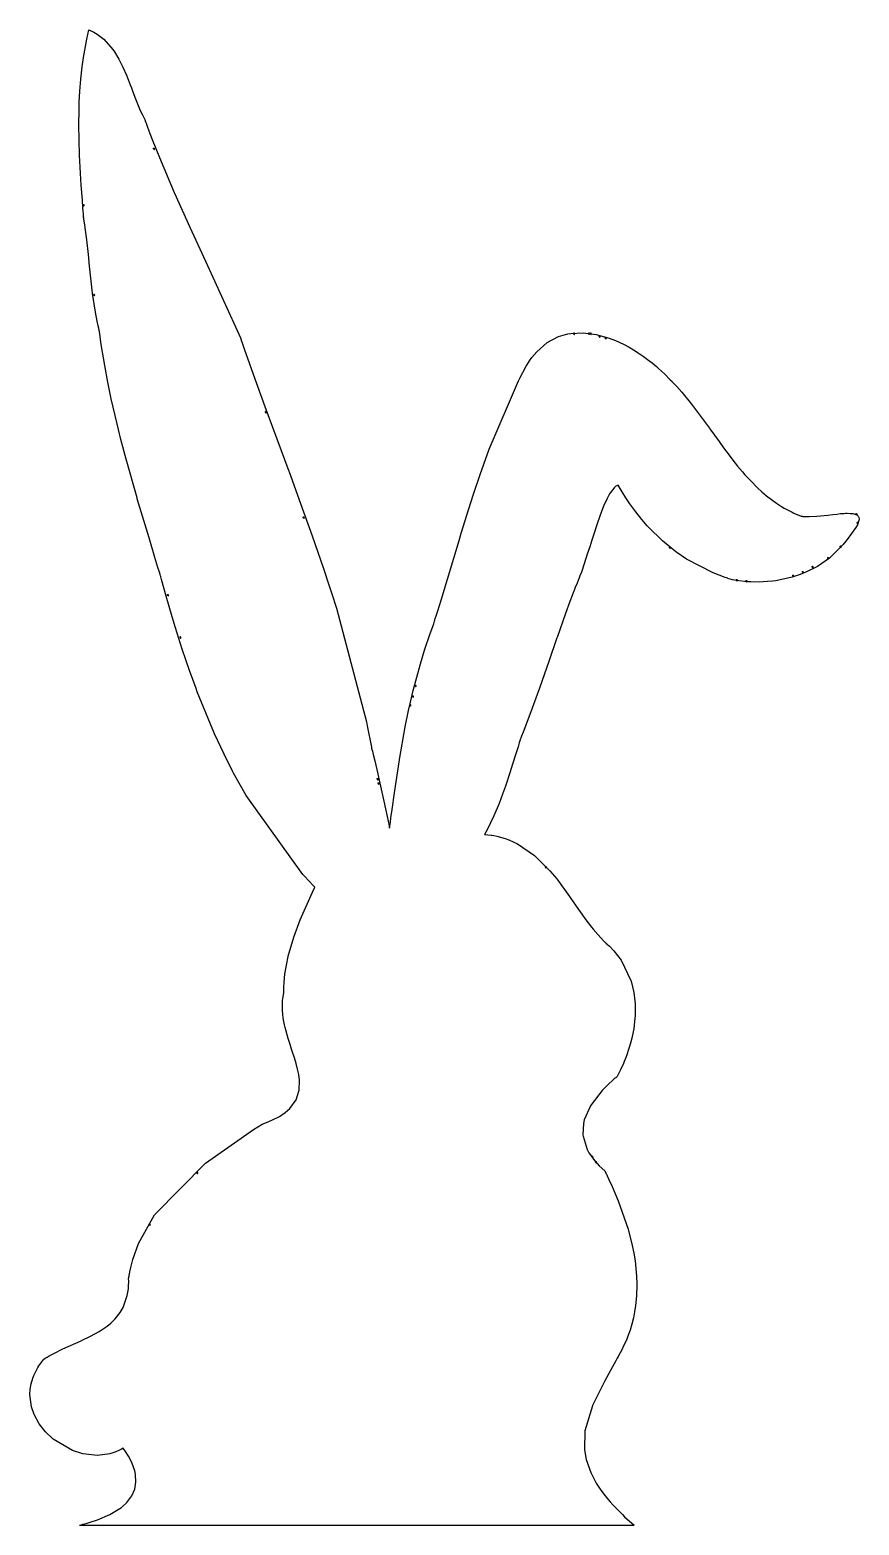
# Model space of a CAD drawing. Extents: x 1 to 90, y 0 to 162.
import ezdxf

# ---------------------------------------------------------------- set-up
doc = ezdxf.new("R2010")
doc.units = 0
doc.linetypes.add('VOLLINIE', pattern=[0])
doc.layers.add('DXF_BUNNY1_MODEL_DXF_HASE1', color=7, linetype='CONTINUOUS')
doc.layers.add('DXF_BUNNY1_MODEL_LAYER1', color=7, linetype='CONTINUOUS')

msp = doc.modelspace()

# ---------------------------------------------------------------- linework, layer by layer
at = {"layer": 'DXF_BUNNY1_MODEL_DXF_HASE1', "color": 178, "linetype": 'VOLLINIE', "ltscale": 25.4}
for p in [(14, 148.92), (6.38, 142.83), (6.43, 141.49), (7.52, 133.11), (59.43, 128.92), (61.05, 128.92), (61.24, 128.92), (62.2, 128.63), (62.86, 128.44), (26.1, 120.44), (30.19, 109.01), (90.01, 109.39), (90.1, 108.44), (69.82, 105.77), (88.29, 105.87), (85.25, 103.68), (86.96, 104.63), (77.06, 102.25), (78.1, 102.16), (83.15, 102.73), (84.2, 103.11), (15.52, 100.63), (16.86, 96.06), (42.29, 90.82), (42, 89.68), (41.72, 88.73), (38.19, 80.72), (38.29, 80.25), (56.39, 71.2), (61.43, 39.86), (61.82, 39.29), (18.67, 38.15), (13.52, 32.53)]:
    msp.add_point(p, dxfattribs=at)
at = {"layer": 'DXF_BUNNY1_MODEL_LAYER1', "color": 178, "linetype": 'VOLLINIE', "ltscale": 25.4}
msp.add_line((6, 0), (66, 0), dxfattribs=at)
for points in [[(6.43, 141.49, 0), (6.41, 141.71, 0), (6.41, 141.72, 0), (6.41, 141.75, 0), (6.41, 141.8, 0), (6.4, 141.9, 0), (6.38, 142.1, 0), (6.35, 142.5, 0), (6.29, 143.32, 0), (6.17, 144.94, 0), (5.98, 148.21, 0), (5.98, 148.23, 0), (5.93, 149.84, 0), (5.91, 151.47, 0), (5.93, 153.1, 0), (5.95, 153.92, 0), (6.02, 155.12, 0), (6.12, 156.42, 0), (6.27, 157.76, 0), (6.41, 158.77, 0), (6.77, 160.76, 0), (7, 161.75, 0)], [(7, 161.75, 0), (7.13, 161.7, 0), (7.16, 161.69, 0), (7.21, 161.67, 0), (7.32, 161.62, 0), (7.52, 161.52, 0), (7.91, 161.3, 0), (8.61, 160.76, 0), (9.6, 159.64, 0), (9.77, 159.39, 0), (10.25, 158.59, 0), (10.67, 157.73, 0), (11.06, 156.84, 0), (11.25, 156.38, 0), (11.47, 155.8, 0), (11.6, 155.47, 0), (11.76, 155.05, 0), (12.04, 154.31, 0), (12.33, 153.58, 0), (12.49, 153.22, 0), (12.56, 153.05, 0), (12.79, 152.56, 0), (13.04, 152.05, 0)], [(13.04, 152.05, 0), (13.14, 151.79, 0), (13.14, 151.78, 0), (13.15, 151.75, 0), (13.18, 151.69, 0), (13.22, 151.57, 0), (13.31, 151.33, 0), (13.49, 150.84, 0), (13.86, 149.88, 0), (14.63, 147.96, 0), (16.23, 144.16, 0), (16.26, 144.09, 0), (17.91, 140.4, 0), (18.77, 138.52, 0), (19.82, 136.25, 0), (22.87, 129.62, 0), (23.4, 128.44, 0)], [(14, 148.92, 0), (14.01, 148.91, 0), (14.01, 148.9, 0), (14.01, 148.88, 0), (14.03, 148.86, 0), (14.05, 148.82, 0), (14.07, 148.81, 0), (14.08, 148.81, 0), (14.1, 148.85, 0), (14.1, 148.91, 0), (14.08, 148.94, 0), (14.06, 148.95, 0), (14.02, 148.94, 0), (14, 148.92, 0)], [(6.38, 142.83, 0), (6.39, 142.81, 0), (6.39, 142.8, 0), (6.39, 142.79, 0), (6.41, 142.76, 0), (6.43, 142.73, 0), (6.45, 142.71, 0), (6.46, 142.72, 0), (6.48, 142.75, 0), (6.48, 142.82, 0), (6.46, 142.84, 0), (6.44, 142.85, 0), (6.4, 142.84, 0), (6.38, 142.83, 0)], [(8.15, 129.11, 0), (8.11, 129.25, 0), (8.11, 129.27, 0), (8.1, 129.3, 0), (8.09, 129.36, 0), (8.06, 129.48, 0), (8, 129.73, 0), (7.89, 130.23, 0), (7.7, 131.22, 0), (7.4, 133.22, 0), (7.39, 133.27, 0), (7.16, 135.21, 0), (7.06, 136.21, 0), (6.94, 137.46, 0), (6.77, 139.06, 0), (6.53, 140.89, 0), (6.43, 141.49, 0)], [(7.52, 133.11, 0), (7.53, 133.09, 0), (7.53, 133.09, 0), (7.54, 133.07, 0), (7.55, 133.04, 0), (7.57, 133.01, 0), (7.6, 133, 0), (7.61, 133, 0), (7.63, 133.04, 0), (7.62, 133.1, 0), (7.61, 133.13, 0), (7.58, 133.14, 0), (7.55, 133.13, 0), (7.52, 133.11, 0)], [(14.87, 102.29, 0), (14.78, 102.57, 0), (14.78, 102.59, 0), (14.77, 102.62, 0), (14.75, 102.69, 0), (14.71, 102.82, 0), (14.63, 103.08, 0), (14.47, 103.61, 0), (14.15, 104.67, 0), (13.51, 106.8, 0), (12.24, 111.04, 0), (12.22, 111.13, 0), (11.03, 115.3, 0), (10.47, 117.44, 0), (10.2, 118.51, 0), (9.83, 120.03, 0), (9.42, 121.83, 0), (9.05, 123.64, 0), (8.71, 125.45, 0), (8.34, 127.73, 0), (8.15, 129.11, 0)], [(23.4, 128.44, 0), (23.56, 127.98, 0), (23.57, 127.95, 0), (23.59, 127.9, 0), (23.63, 127.79, 0), (23.7, 127.57, 0), (23.85, 127.13, 0), (24.16, 126.25, 0), (24.78, 124.51, 0), (26.05, 121.01, 0), (28.63, 114.03, 0), (28.67, 113.93, 0), (29.91, 110.53, 0), (31.16, 107.02, 0), (32.38, 103.49, 0), (32.96, 101.72, 0), (33.25, 100.84, 0), (33.77, 99.19, 0), (37.02, 86.9, 0), (37.11, 86.45, 0), (37.56, 84.15, 0)], [(54.31, 125.37, 0), (54.44, 125.58, 0), (54.45, 125.59, 0), (54.46, 125.62, 0), (54.49, 125.67, 0), (54.55, 125.76, 0), (54.67, 125.95, 0), (54.92, 126.3, 0), (55.45, 126.93, 0), (56.59, 127.92, 0), (57.82, 128.57, 0), (58.83, 128.86, 0), (59.13, 128.91, 0), (60.49, 128.98, 0), (61.88, 128.8, 0), (63.28, 128.41, 0), (63.97, 128.14, 0), (64.82, 127.75, 0), (65.44, 127.42, 0), (65.91, 127.15, 0), (66.44, 126.82, 0), (66.95, 126.47, 0), (67.45, 126.11, 0), (67.94, 125.72, 0), (68.41, 125.33, 0), (68.64, 125.13, 0), (69.27, 124.55, 0), (69.89, 123.91, 0)], [(59.43, 128.92, 0), (59.44, 128.9, 0), (59.44, 128.89, 0), (59.45, 128.88, 0), (59.46, 128.85, 0), (59.48, 128.82, 0), (59.51, 128.81, 0), (59.52, 128.81, 0), (59.54, 128.85, 0), (59.53, 128.91, 0), (59.52, 128.94, 0), (59.49, 128.95, 0), (59.46, 128.94, 0), (59.43, 128.92, 0)], [(61.05, 128.92, 0), (61.06, 128.9, 0), (61.06, 128.89, 0), (61.07, 128.88, 0), (61.08, 128.85, 0), (61.1, 128.82, 0), (61.13, 128.81, 0), (61.14, 128.81, 0), (61.16, 128.85, 0), (61.15, 128.91, 0), (61.14, 128.94, 0), (61.11, 128.95, 0), (61.08, 128.94, 0), (61.05, 128.92, 0)], [(61.24, 128.92, 0), (61.25, 128.9, 0), (61.25, 128.89, 0), (61.26, 128.88, 0), (61.27, 128.85, 0), (61.29, 128.82, 0), (61.32, 128.81, 0), (61.33, 128.81, 0), (61.35, 128.85, 0), (61.34, 128.91, 0), (61.33, 128.94, 0), (61.3, 128.95, 0), (61.27, 128.94, 0), (61.24, 128.92, 0)], [(62.2, 128.63, 0), (62.2, 128.62, 0), (62.21, 128.61, 0), (62.21, 128.59, 0), (62.22, 128.57, 0), (62.24, 128.53, 0), (62.27, 128.52, 0), (62.28, 128.52, 0), (62.3, 128.56, 0), (62.3, 128.62, 0), (62.28, 128.65, 0), (62.25, 128.66, 0), (62.22, 128.65, 0), (62.2, 128.63, 0)], [(62.86, 128.44, 0), (62.87, 128.43, 0), (62.87, 128.42, 0), (62.88, 128.4, 0), (62.89, 128.38, 0), (62.91, 128.34, 0), (62.94, 128.33, 0), (62.95, 128.33, 0), (62.97, 128.37, 0), (62.96, 128.43, 0), (62.95, 128.46, 0), (62.92, 128.47, 0), (62.89, 128.46, 0), (62.86, 128.44, 0)], [(44.3, 97.5, 0), (44.4, 97.8, 0), (44.4, 97.82, 0), (44.41, 97.86, 0), (44.43, 97.93, 0), (44.48, 98.07, 0), (44.57, 98.35, 0), (44.75, 98.91, 0), (45.1, 100.05, 0), (45.79, 102.32, 0), (47.16, 106.87, 0), (47.18, 106.94, 0), (47.86, 109.15, 0), (48.57, 111.42, 0), (49.32, 113.67, 0), (49.71, 114.79, 0), (50.3, 116.41, 0), (53.49, 123.8, 0), (53.62, 124.06, 0), (54.31, 125.37, 0)], [(69.89, 123.91, 0), (70.06, 123.74, 0), (70.07, 123.72, 0), (70.11, 123.69, 0), (70.18, 123.61, 0), (70.32, 123.47, 0), (70.6, 123.17, 0), (71.15, 122.55, 0), (72.2, 121.27, 0), (74.13, 118.67, 0), (74.19, 118.58, 0), (75.17, 117.22, 0), (75.66, 116.55, 0), (76.16, 115.88, 0), (76.66, 115.22, 0), (77.18, 114.57, 0), (77.71, 113.94, 0), (77.98, 113.63, 0), (78.4, 113.17, 0), (78.6, 112.96, 0), (79.33, 112.23, 0), (79.82, 111.79, 0), (80.32, 111.36, 0), (80.84, 110.95, 0), (81.38, 110.57, 0), (81.94, 110.2, 0), (82.23, 110.03, 0), (82.38, 109.95, 0), (83.08, 109.57, 0), (83.27, 109.48, 0), (84.05, 109.14, 0)], [(26.1, 120.44, 0), (26.1, 120.43, 0), (26.11, 120.42, 0), (26.11, 120.4, 0), (26.12, 120.38, 0), (26.14, 120.34, 0), (26.17, 120.33, 0), (26.18, 120.33, 0), (26.2, 120.37, 0), (26.2, 120.43, 0), (26.18, 120.46, 0), (26.15, 120.47, 0), (26.12, 120.46, 0), (26.1, 120.44, 0)], [(64.26, 112.5, 0), (64.19, 112.47, 0), (64.16, 112.46, 0), (64.11, 112.44, 0), (64.02, 112.38, 0), (63.82, 112.21, 0), (63.44, 111.72, 0), (63.34, 111.55, 0), (63.06, 111.05, 0), (62.69, 110.22, 0), (62.32, 109.26, 0), (61.96, 108.22, 0), (61.59, 107.11, 0), (61.41, 106.54, 0), (61.18, 105.82, 0), (60.92, 105.04, 0), (60.58, 103.98, 0), (60.28, 103.1, 0), (60.12, 102.68, 0), (60.05, 102.48, 0), (59.83, 101.91, 0), (59.59, 101.35, 0)], [(76.64, 102.27, 0), (76.12, 102.42, 0), (76.08, 102.43, 0), (76, 102.46, 0), (75.84, 102.51, 0), (74.53, 103, 0), (71.66, 104.5, 0), (70.61, 105.22, 0), (70.5, 105.3, 0), (70.29, 105.46, 0), (69.87, 105.78, 0), (69.05, 106.47, 0), (67.54, 107.97, 0), (67.41, 108.1, 0), (66.83, 108.77, 0), (66.16, 109.6, 0), (65.53, 110.47, 0), (65.23, 110.91, 0), (65.08, 111.14, 0), (64.68, 111.79, 0), (64.26, 112.5, 0)], [(30.19, 109.01, 0), (30.2, 109, 0), (30.2, 108.99, 0), (30.21, 108.97, 0), (30.22, 108.95, 0), (30.24, 108.91, 0), (30.27, 108.9, 0), (30.27, 108.9, 0), (30.29, 108.94, 0), (30.29, 109, 0), (30.27, 109.03, 0), (30.25, 109.04, 0), (30.22, 109.03, 0), (30.19, 109.01, 0)], [(84.05, 109.14, 0), (84.19, 109.13, 0), (84.23, 109.12, 0), (84.33, 109.12, 0), (84.52, 109.11, 0), (84.91, 109.11, 0), (85.75, 109.15, 0), (86.95, 109.27, 0), (87.49, 109.34, 0), (87.91, 109.38, 0), (88.31, 109.42, 0), (88.69, 109.45, 0), (88.87, 109.46, 0), (89.04, 109.46, 0), (89.36, 109.45, 0), (89.5, 109.44, 0), (89.64, 109.42, 0), (89.77, 109.39, 0), (89.88, 109.36, 0), (89.98, 109.32, 0), (90.03, 109.3, 0), (90.12, 109.24, 0), (90.23, 109.13, 0), (90.3, 109.01, 0), (90.33, 108.85, 0), (90.31, 108.67, 0), (90.15, 108.2, 0), (89.99, 107.92, 0), (89.02, 106.63, 0)], [(90.01, 109.39, 0), (90.02, 109.38, 0), (90.02, 109.37, 0), (90.02, 109.35, 0), (90.04, 109.33, 0), (90.06, 109.29, 0), (90.08, 109.28, 0), (90.09, 109.28, 0), (90.11, 109.32, 0), (90.11, 109.38, 0), (90.09, 109.41, 0), (90.07, 109.42, 0), (90.03, 109.41, 0), (90.01, 109.39, 0)], [(90.1, 108.44, 0), (90.11, 108.42, 0), (90.11, 108.42, 0), (90.12, 108.4, 0), (90.13, 108.37, 0), (90.15, 108.34, 0), (90.18, 108.33, 0), (90.19, 108.33, 0), (90.21, 108.37, 0), (90.2, 108.43, 0), (90.19, 108.46, 0), (90.16, 108.47, 0), (90.13, 108.46, 0), (90.1, 108.44, 0)], [(69.82, 105.77, 0), (69.82, 105.76, 0), (69.83, 105.75, 0), (69.83, 105.73, 0), (69.84, 105.71, 0), (69.86, 105.67, 0), (69.89, 105.66, 0), (69.9, 105.66, 0), (69.92, 105.7, 0), (69.92, 105.76, 0), (69.9, 105.79, 0), (69.87, 105.8, 0), (69.84, 105.79, 0), (69.82, 105.77, 0)], [(89.02, 106.63, 0), (88.75, 106.27, 0), (88.73, 106.24, 0), (88.69, 106.18, 0), (88.6, 106.07, 0), (87.13, 104.62, 0), (85.82, 103.72, 0), (84.58, 103.1, 0), (84.37, 103.01, 0), (83.95, 102.84, 0), (83.09, 102.56, 0), (81.31, 102.17, 0), (80.96, 102.12, 0), (80.41, 102.07, 0), (79.96, 102.04, 0), (79.51, 102.02, 0), (78.61, 102.03, 0), (78.16, 102.06, 0), (77.94, 102.08, 0), (77.31, 102.15, 0), (76.64, 102.27, 0)], [(88.29, 105.87, 0), (88.3, 105.85, 0), (88.3, 105.84, 0), (88.31, 105.83, 0), (88.32, 105.8, 0), (88.34, 105.77, 0), (88.37, 105.75, 0), (88.38, 105.76, 0), (88.4, 105.8, 0), (88.39, 105.86, 0), (88.38, 105.89, 0), (88.35, 105.89, 0), (88.32, 105.89, 0), (88.29, 105.87, 0)], [(85.25, 103.68, 0), (85.25, 103.66, 0), (85.26, 103.65, 0), (85.26, 103.64, 0), (85.27, 103.61, 0), (85.29, 103.58, 0), (85.32, 103.56, 0), (85.33, 103.57, 0), (85.35, 103.61, 0), (85.35, 103.67, 0), (85.33, 103.7, 0), (85.3, 103.7, 0), (85.27, 103.69, 0), (85.25, 103.68, 0)], [(86.96, 104.63, 0), (86.97, 104.61, 0), (86.97, 104.61, 0), (86.98, 104.59, 0), (86.99, 104.56, 0), (87.01, 104.53, 0), (87.03, 104.52, 0), (87.04, 104.52, 0), (87.06, 104.56, 0), (87.06, 104.62, 0), (87.04, 104.65, 0), (87.02, 104.66, 0), (86.99, 104.65, 0), (86.96, 104.63, 0)], [(31.44, 69.01, 0), (30.62, 69.87, 0), (30.59, 69.91, 0), (30.53, 69.98, 0), (30.4, 70.12, 0), (30.15, 70.4, 0), (24.01, 78.92, 0), (22.66, 81.35, 0), (22.59, 81.48, 0), (22.45, 81.75, 0), (22.17, 82.3, 0), (21.63, 83.39, 0), (20.59, 85.61, 0), (18.73, 90.14, 0), (18.59, 90.52, 0), (17.89, 92.44, 0), (17.1, 94.75, 0), (16.36, 97.08, 0), (16.01, 98.25, 0), (15.36, 100.49, 0), (14.87, 102.29, 0)], [(77.06, 102.25, 0), (77.06, 102.23, 0), (77.06, 102.22, 0), (77.07, 102.21, 0), (77.08, 102.18, 0), (77.1, 102.15, 0), (77.13, 102.14, 0), (77.14, 102.14, 0), (77.16, 102.18, 0), (77.16, 102.24, 0), (77.14, 102.27, 0), (77.11, 102.28, 0), (77.08, 102.27, 0), (77.06, 102.25, 0)], [(78.1, 102.16, 0), (78.11, 102.14, 0), (78.11, 102.13, 0), (78.12, 102.11, 0), (78.13, 102.09, 0), (78.15, 102.05, 0), (78.18, 102.04, 0), (78.19, 102.04, 0), (78.21, 102.08, 0), (78.2, 102.14, 0), (78.19, 102.17, 0), (78.16, 102.18, 0), (78.13, 102.17, 0), (78.1, 102.16, 0)], [(83.15, 102.73, 0), (83.16, 102.71, 0), (83.16, 102.7, 0), (83.17, 102.69, 0), (83.18, 102.66, 0), (83.2, 102.63, 0), (83.22, 102.61, 0), (83.23, 102.62, 0), (83.25, 102.65, 0), (83.25, 102.71, 0), (83.23, 102.74, 0), (83.21, 102.75, 0), (83.18, 102.74, 0), (83.15, 102.73, 0)], [(84.2, 103.11, 0), (84.2, 103.09, 0), (84.21, 103.08, 0), (84.21, 103.07, 0), (84.23, 103.04, 0), (84.25, 103.01, 0), (84.27, 102.99, 0), (84.28, 103, 0), (84.3, 103.04, 0), (84.3, 103.1, 0), (84.28, 103.12, 0), (84.26, 103.13, 0), (84.22, 103.12, 0), (84.2, 103.11, 0)], [(15.52, 100.63, 0), (15.53, 100.61, 0), (15.53, 100.61, 0), (15.54, 100.59, 0), (15.55, 100.56, 0), (15.57, 100.53, 0), (15.6, 100.52, 0), (15.61, 100.52, 0), (15.63, 100.56, 0), (15.62, 100.62, 0), (15.61, 100.65, 0), (15.58, 100.66, 0), (15.55, 100.65, 0), (15.52, 100.63, 0)], [(59.59, 101.35, 0), (59.52, 101.17, 0), (59.51, 101.15, 0), (59.5, 101.11, 0), (59.47, 101.03, 0), (59.4, 100.87, 0), (59.28, 100.55, 0), (59.04, 99.9, 0), (58.56, 98.61, 0), (57.65, 96.01, 0), (57.63, 95.97, 0), (56.75, 93.41, 0), (56.3, 92.1, 0), (55.75, 90.53, 0), (54.97, 88.37, 0), (54.04, 85.96, 0), (53.72, 85.16, 0)], [(39.53, 75.39, 0), (39.56, 75.63, 0), (39.56, 75.64, 0), (39.56, 75.67, 0), (39.57, 75.73, 0), (39.59, 75.84, 0), (39.62, 76.06, 0), (39.68, 76.51, 0), (39.8, 77.4, 0), (40.05, 79.2, 0), (40.59, 82.78, 0), (40.6, 82.83, 0), (41.23, 86.36, 0), (41.59, 88.13, 0), (41.79, 89.02, 0), (42.08, 90.28, 0), (42.86, 93.19, 0), (43.3, 94.64, 0), (43.91, 96.44, 0), (44.3, 97.5, 0)], [(16.86, 96.06, 0), (16.86, 96.04, 0), (16.87, 96.03, 0), (16.87, 96.02, 0), (16.88, 95.99, 0), (16.9, 95.96, 0), (16.93, 95.94, 0), (16.94, 95.95, 0), (16.96, 95.99, 0), (16.96, 96.05, 0), (16.94, 96.08, 0), (16.91, 96.08, 0), (16.88, 96.07, 0), (16.86, 96.06, 0)], [(42.29, 90.82, 0), (42.29, 90.8, 0), (42.3, 90.79, 0), (42.3, 90.78, 0), (42.32, 90.75, 0), (42.34, 90.72, 0), (42.36, 90.71, 0), (42.37, 90.71, 0), (42.39, 90.75, 0), (42.39, 90.81, 0), (42.37, 90.84, 0), (42.35, 90.85, 0), (42.31, 90.84, 0), (42.29, 90.82, 0)], [(42, 89.68, 0), (42.01, 89.66, 0), (42.01, 89.65, 0), (42.02, 89.64, 0), (42.03, 89.61, 0), (42.05, 89.58, 0), (42.08, 89.56, 0), (42.09, 89.57, 0), (42.11, 89.61, 0), (42.1, 89.67, 0), (42.09, 89.69, 0), (42.06, 89.7, 0), (42.03, 89.69, 0), (42, 89.68, 0)], [(41.72, 88.73, 0), (41.72, 88.71, 0), (41.73, 88.7, 0), (41.73, 88.68, 0), (41.74, 88.66, 0), (41.76, 88.62, 0), (41.79, 88.61, 0), (41.8, 88.61, 0), (41.82, 88.65, 0), (41.82, 88.71, 0), (41.8, 88.74, 0), (41.77, 88.75, 0), (41.74, 88.74, 0), (41.72, 88.73, 0)], [(37.56, 84.15, 0), (37.58, 84.05, 0), (37.59, 84.04, 0), (37.59, 84.02, 0), (37.6, 83.98, 0), (37.62, 83.89, 0), (37.67, 83.72, 0), (37.76, 83.37, 0), (37.93, 82.67, 0), (38.26, 81.27, 0), (38.27, 81.24, 0), (38.92, 78.32, 0), (39.44, 75.83, 0), (39.53, 75.39, 0)], [(53.72, 85.16, 0), (53.68, 85.04, 0), (53.68, 85.03, 0), (53.67, 85, 0), (53.65, 84.95, 0), (53.62, 84.84, 0), (53.56, 84.63, 0), (53.43, 84.2, 0), (53.17, 83.34, 0), (52.63, 81.63, 0), (52.62, 81.61, 0), (52.06, 79.94, 0), (51.76, 79.09, 0), (51.37, 78.07, 0), (50.8, 76.72, 0), (50.07, 75.21, 0), (49.81, 74.72, 0)], [(38.19, 80.72, 0), (38.2, 80.71, 0), (38.2, 80.7, 0), (38.21, 80.68, 0), (38.22, 80.66, 0), (38.24, 80.62, 0), (38.27, 80.61, 0), (38.28, 80.61, 0), (38.3, 80.65, 0), (38.29, 80.71, 0), (38.28, 80.74, 0), (38.25, 80.75, 0), (38.22, 80.74, 0), (38.19, 80.72, 0)], [(38.29, 80.25, 0), (38.29, 80.23, 0), (38.3, 80.22, 0), (38.3, 80.21, 0), (38.31, 80.18, 0), (38.34, 80.15, 0), (38.36, 80.13, 0), (38.37, 80.14, 0), (38.39, 80.18, 0), (38.39, 80.24, 0), (38.37, 80.26, 0), (38.35, 80.27, 0), (38.31, 80.26, 0), (38.29, 80.25, 0)], [(49.81, 74.72, 0), (50.15, 74.69, 0), (50.51, 74.64, 0), (50.61, 74.62, 0), (50.8, 74.59, 0), (51.12, 74.53, 0), (52.02, 74.28, 0), (52.44, 74.13, 0), (53.38, 73.7, 0), (55.22, 72.45, 0), (56.88, 70.79, 0), (57.61, 69.9, 0), (58.98, 68.02, 0), (59.15, 67.78, 0), (59.65, 67.06, 0), (59.98, 66.58, 0), (60.32, 66.1, 0), (60.66, 65.63, 0), (61.01, 65.16, 0), (61.37, 64.7, 0), (61.55, 64.48, 0), (62.08, 63.85, 0), (62.67, 63.2, 0)], [(56.39, 71.2, 0), (56.39, 71.18, 0), (56.39, 71.17, 0), (56.4, 71.16, 0), (56.41, 71.13, 0), (56.43, 71.1, 0), (56.46, 71.08, 0), (56.47, 71.09, 0), (56.49, 71.13, 0), (56.49, 71.19, 0), (56.47, 71.22, 0), (56.44, 71.22, 0), (56.41, 71.21, 0), (56.39, 71.2, 0)], [(28.09, 57.6, 0), (28.09, 57.74, 0), (28.09, 57.75, 0), (28.09, 57.78, 0), (28.09, 57.84, 0), (28.09, 57.97, 0), (28.1, 58.21, 0), (28.12, 58.69, 0), (28.21, 59.65, 0), (28.55, 61.52, 0), (28.56, 61.54, 0), (29.16, 63.62, 0), (29.85, 65.48, 0), (31.19, 68.48, 0), (31.44, 69.01, 0)], [(62.67, 63.2, 0), (62.83, 63.07, 0), (62.84, 63.06, 0), (62.88, 63.03, 0), (62.94, 62.97, 0), (63.07, 62.86, 0), (63.33, 62.62, 0), (63.8, 62.13, 0), (64.59, 61.1, 0), (65.63, 58.92, 0), (65.66, 58.83, 0), (65.95, 57.62, 0), (66.09, 56.38, 0), (66.09, 55.12, 0), (66.04, 54.48, 0), (65.94, 53.69, 0), (65.88, 53.36, 0), (65.73, 52.66, 0), (65.6, 52.15, 0), (65.46, 51.65, 0), (65.12, 50.65, 0), (64.92, 50.16, 0), (64.82, 49.92, 0), (64.51, 49.24, 0), (64.14, 48.53, 0)], [(25.75, 43.39, 0), (26.02, 43.48, 0), (26.05, 43.49, 0), (26.11, 43.52, 0), (26.23, 43.56, 0), (26.46, 43.65, 0), (26.88, 43.83, 0), (27.63, 44.21, 0), (28.25, 44.63, 0), (28.75, 45.06, 0), (29.43, 46.01, 0), (29.73, 46.93, 0), (29.75, 47.04, 0), (29.77, 48.15, 0), (29.7, 48.73, 0), (29.58, 49.32, 0), (29.42, 49.93, 0), (29.24, 50.55, 0), (29.04, 51.18, 0), (28.93, 51.5, 0), (28.78, 51.98, 0), (28.57, 52.64, 0), (28.45, 53.04, 0), (28.3, 53.57, 0), (28.24, 53.84, 0), (28.17, 54.11, 0), (28.07, 54.65, 0), (28.02, 54.92, 0), (27.99, 55.19, 0), (27.94, 55.73, 0), (27.93, 56, 0), (27.93, 56.14, 0), (27.93, 56.2, 0), (27.95, 56.77, 0), (27.97, 56.94, 0), (28.09, 57.6, 0)], [(64.14, 48.53, 0), (64.03, 48.43, 0), (64.02, 48.42, 0), (63.99, 48.4, 0), (63.94, 48.36, 0), (63.84, 48.27, 0), (63.64, 48.09, 0), (63.25, 47.74, 0), (62.52, 47.01, 0), (61.34, 45.47, 0), (61.26, 45.34, 0), (60.6, 43.85, 0), (60.51, 43.43, 0), (60.45, 42.22, 0), (60.47, 42.06, 0), (60.91, 40.65, 0), (61.1, 40.29, 0), (61.33, 39.93, 0), (61.59, 39.58, 0), (61.74, 39.4, 0), (62.21, 38.88, 0), (62.8, 38.33, 0)], [(11.3, 26.67, 0), (11.34, 26.93, 0), (11.34, 26.94, 0), (11.35, 26.97, 0), (11.36, 27.03, 0), (11.38, 27.15, 0), (11.42, 27.39, 0), (11.52, 27.85, 0), (11.76, 28.75, 0), (12.38, 30.48, 0), (14.1, 33.55, 0), (14.14, 33.6, 0), (19.62, 39.15, 0), (24.8, 42.78, 0), (25.75, 43.39, 0)], [(61.43, 39.86, 0), (61.44, 39.84, 0), (61.44, 39.84, 0), (61.45, 39.82, 0), (61.46, 39.79, 0), (61.48, 39.76, 0), (61.51, 39.75, 0), (61.52, 39.75, 0), (61.54, 39.79, 0), (61.53, 39.85, 0), (61.52, 39.88, 0), (61.49, 39.89, 0), (61.46, 39.88, 0), (61.43, 39.86, 0)], [(61.82, 39.29, 0), (61.82, 39.27, 0), (61.82, 39.26, 0), (61.83, 39.25, 0), (61.84, 39.22, 0), (61.86, 39.19, 0), (61.89, 39.18, 0), (61.9, 39.18, 0), (61.92, 39.22, 0), (61.92, 39.28, 0), (61.9, 39.31, 0), (61.87, 39.32, 0), (61.84, 39.31, 0), (61.82, 39.29, 0)], [(18.67, 38.15, 0), (18.67, 38.13, 0), (18.68, 38.12, 0), (18.68, 38.11, 0), (18.69, 38.08, 0), (18.71, 38.05, 0), (18.74, 38.03, 0), (18.75, 38.04, 0), (18.77, 38.07, 0), (18.77, 38.14, 0), (18.75, 38.16, 0), (18.72, 38.17, 0), (18.69, 38.16, 0), (18.67, 38.15, 0)], [(62.8, 38.33, 0), (62.9, 38.13, 0), (62.91, 38.12, 0), (62.92, 38.1, 0), (62.94, 38.05, 0), (62.99, 37.96, 0), (63.08, 37.77, 0), (63.26, 37.39, 0), (63.61, 36.63, 0), (64.27, 35.08, 0), (65.34, 32.02, 0), (65.38, 31.88, 0), (65.79, 30.25, 0), (65.95, 29.42, 0), (66.09, 28.59, 0), (66.25, 26.94, 0), (66.28, 26.11, 0), (66.28, 25.7, 0), (66.26, 25.08, 0), (66.25, 24.79, 0), (66.14, 23.74, 0), (66.04, 23.07, 0), (65.91, 22.41, 0), (65.74, 21.75, 0), (65.55, 21.1, 0), (65.32, 20.45, 0), (65.19, 20.12, 0), (64.78, 19.21, 0), (64.68, 19.02, 0), (64.25, 18.24, 0)], [(13.52, 32.53, 0), (13.53, 32.51, 0), (13.53, 32.5, 0), (13.54, 32.49, 0), (13.55, 32.46, 0), (13.57, 32.43, 0), (13.6, 32.41, 0), (13.61, 32.42, 0), (13.63, 32.46, 0), (13.62, 32.52, 0), (13.61, 32.54, 0), (13.58, 32.55, 0), (13.55, 32.54, 0), (13.52, 32.53, 0)], [(2.12, 17.95, 0), (2.25, 18.04, 0), (2.27, 18.05, 0), (2.3, 18.06, 0), (2.35, 18.1, 0), (2.47, 18.17, 0), (2.71, 18.31, 0), (3.19, 18.57, 0), (4.19, 19.06, 0), (6.16, 19.95, 0), (6.21, 19.98, 0), (7.19, 20.45, 0), (8.12, 20.96, 0), (8.97, 21.53, 0), (9.36, 21.85, 0), (9.55, 22.02, 0), (9.85, 22.32, 0), (10.38, 22.99, 0), (10.7, 23.54, 0), (11.15, 24.83, 0), (11.27, 25.57, 0), (11.29, 25.83, 0), (11.31, 26.38, 0), (11.3, 26.67, 0)], [(10.69, 8.31, 0), (10.52, 8.21, 0), (10.51, 8.2, 0), (10.47, 8.18, 0), (10.39, 8.14, 0), (10.24, 8.06, 0), (9.93, 7.92, 0), (9.28, 7.71, 0), (7.94, 7.54, 0), (6.33, 7.72, 0), (5.22, 8.07, 0), (3.15, 9.29, 0), (2.31, 10.08, 0), (1.61, 10.97, 0), (1.07, 11.96, 0), (0.78, 12.8, 0), (0.62, 14.14, 0), (0.65, 14.72, 0), (0.76, 15.3, 0), (0.93, 15.89, 0), (1.04, 16.19, 0), (1.11, 16.34, 0), (1.47, 17.04, 0), (1.59, 17.22, 0), (2.12, 17.95, 0)], [(64.25, 18.24, 0), (64.16, 18.06, 0), (64.15, 18.04, 0), (64.13, 18, 0), (64.08, 17.92, 0), (64, 17.76, 0), (63.83, 17.44, 0), (63.48, 16.81, 0), (62.77, 15.53, 0), (61.49, 12.95, 0), (61.47, 12.92, 0), (60.67, 10.2, 0), (60.63, 8.14, 0), (60.81, 7.11, 0), (61.3, 5.69, 0), (61.89, 4.55, 0), (62.32, 3.89, 0), (62.82, 3.21, 0), (63.4, 2.51, 0), (63.71, 2.16, 0), (64.72, 1.14, 0), (64.96, 0.91, 0), (66, 0, 0)], [(6, 0, 0), (6.26, 0.06, 0), (6.29, 0.07, 0), (6.35, 0.09, 0), (6.46, 0.11, 0), (6.69, 0.17, 0), (7.12, 0.3, 0), (7.92, 0.56, 0), (9.28, 1.13, 0), (10.51, 1.9, 0), (11.11, 2.44, 0), (11.65, 3.17, 0), (11.96, 3.89, 0), (12.09, 4.64, 0), (12.04, 5.48, 0), (11.96, 5.86, 0), (11.68, 6.65, 0), (11.42, 7.2, 0), (11.27, 7.47, 0), (10.95, 7.95, 0), (10.69, 8.31, 0)]]:
    msp.add_polyline3d(points, dxfattribs=at)

doc.saveas('drawing.dxf')
